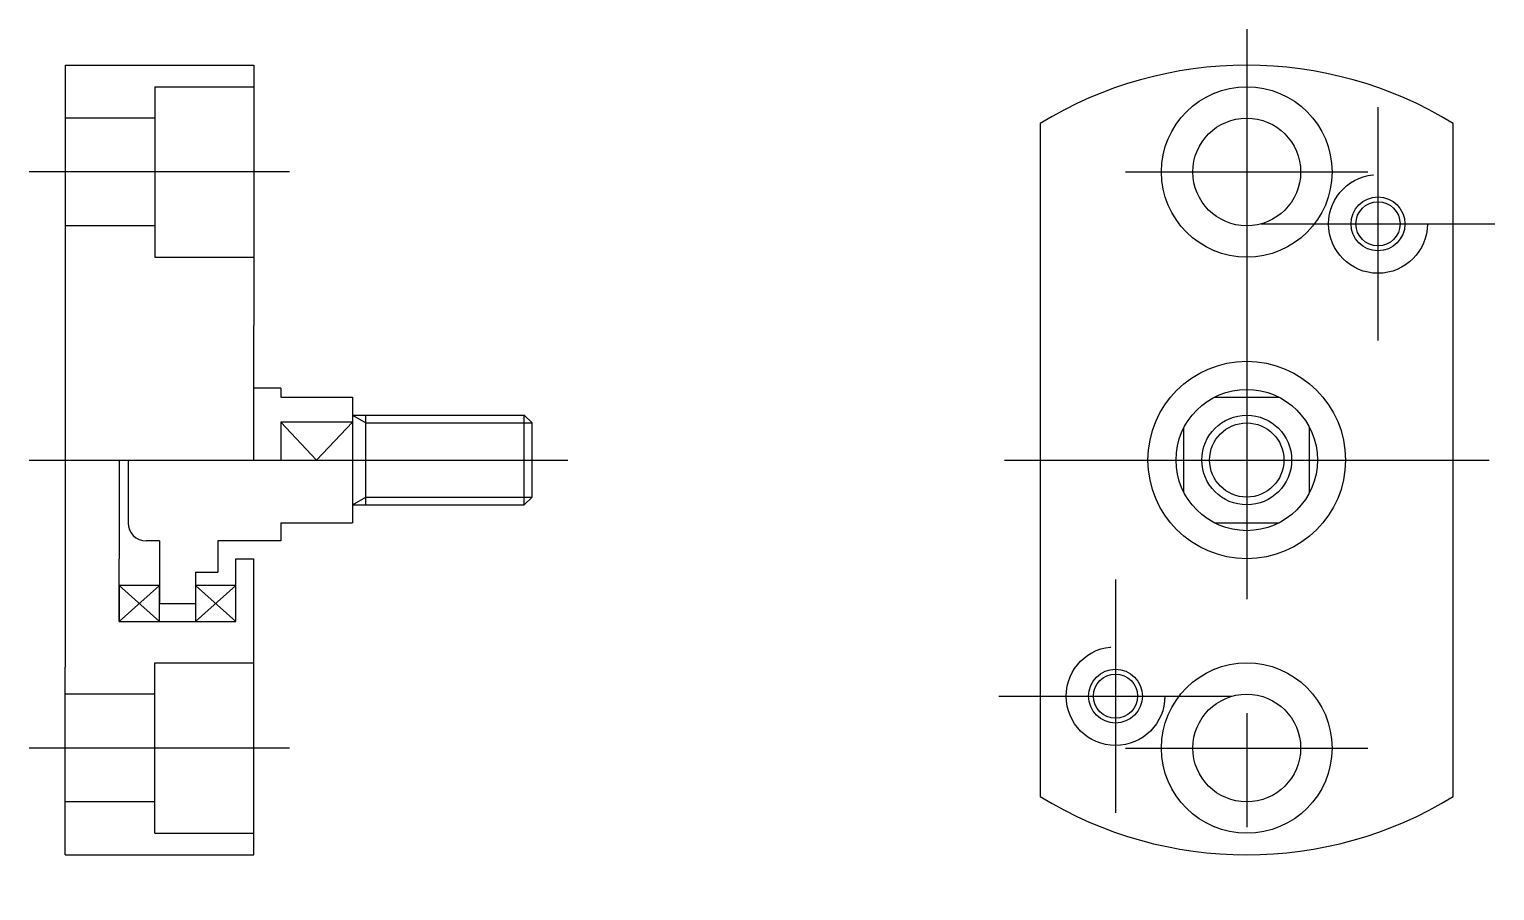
# Model space of a CAD drawing. Extents: x 48 to 180, y 8 to 132.
# Drawn here: x 98.7 to 180.3, y 83.8 to 131.8 of the extents above; entities outside this region: 2.
import ezdxf
from ezdxf.enums import TextEntityAlignment as Align

# ---------------------------------------------------------------- set-up
doc = ezdxf.new("R2010")
doc.units = 0
doc.linetypes.add('CENTER', pattern=[50.8, 31.75, -6.35, 6.35, -6.35])
doc.linetypes.add('DASHED', pattern=[19.05, 12.7, -6.35])
doc.layers.get('0').update_dxf_attribs({"linetype": 'CONTINUOUS'})
doc.layers.add('CENTER', color=1, linetype='CENTER')
doc.styles.get("Standard").update_dxf_attribs({"font": 'txt.shx', "bigfont": 'bigfont.shx'})

msp = doc.modelspace()

# ---------------------------------------------------------------- linework, layer by layer
at = {"color": 7, "linetype": 'CONTINUOUS'}
for p, q in [((100.672, 129.762), (100.672, 113.614)), ((100.672, 129.762), (111.172, 129.762)), ((111.172, 129.762), (111.172, 115.262)), ((154.975, 126.517), (154.975, 89.007)), ((177.975, 89.007), (177.975, 126.517)), ((111.172, 107.762), (111.172, 115.262)), ((100.672, 113.614), (100.672, 96.211)), ((112.672, 111.762), (111.172, 111.762)), ((112.672, 111.762), (112.672, 111.262)), ((112.672, 111.262), (116.672, 111.262)), ((116.672, 111.262), (116.672, 107.762)), ((164.671, 111.262), (168.279, 111.262)), ((116.672, 110.262), (126.239, 110.262)), ((117.422, 105.262), (117.422, 110.262)), ((126.239, 105.262), (126.239, 110.262)), ((126.239, 110.262), (126.672, 109.829)), ((116.672, 109.868), (112.672, 109.868)), ((112.672, 109.868), (114.672, 107.762)), ((112.672, 109.868), (112.672, 107.762)), ((114.672, 107.762), (116.672, 109.868)), ((126.672, 105.695), (126.672, 109.829)), ((162.975, 105.959), (162.975, 109.566)), ((169.975, 105.959), (169.975, 109.566)), ((103.672, 107.762), (103.672, 102.262)), ((104.172, 107.762), (104.172, 104.262)), ((116.672, 107.762), (116.672, 104.262)), ((126.239, 105.262), (126.672, 105.695)), ((116.672, 105.262), (126.239, 105.262)), ((112.672, 104.262), (112.672, 103.262)), ((112.672, 104.262), (116.672, 104.262)), ((164.671, 104.262), (168.279, 104.262)), ((105.922, 103.262), (105.172, 103.262)), ((105.922, 103.262), (105.922, 99.762)), ((112.672, 103.262), (109.172, 103.262)), ((109.172, 103.262), (109.172, 101.512)), ((103.672, 98.762), (103.672, 102.262)), ((110.172, 98.762), (110.172, 102.262)), ((110.172, 102.262), (111.172, 102.262)), ((111.172, 85.762), (111.172, 102.262)), ((107.922, 101.512), (109.172, 101.512)), ((107.922, 101.512), (107.922, 99.762)), ((103.672, 100.762), (103.672, 98.762)), ((105.922, 100.762), (103.672, 100.762)), ((103.672, 98.762), (105.922, 100.762)), ((103.672, 100.762), (105.922, 98.762)), ((105.922, 98.762), (105.922, 100.762)), ((107.922, 100.762), (107.922, 98.762)), ((107.922, 98.762), (110.172, 100.762)), ((110.172, 98.762), (107.922, 100.762)), ((110.172, 100.762), (107.922, 100.762)), ((110.172, 98.762), (110.172, 100.762)), ((105.922, 99.762), (107.922, 99.762)), ((103.672, 98.762), (110.172, 98.762)), ((103.672, 98.762), (105.922, 98.762)), ((107.922, 98.762), (110.172, 98.762)), ((100.672, 85.762), (100.672, 96.211)), ((100.672, 85.762), (111.172, 85.762))]:
    msp.add_line(p, q, dxfattribs=at)
at = {"color": 3, "linetype": 'DASHED'}
for p, q in [((105.672, 128.562), (105.672, 119.062)), ((105.672, 128.562), (111.172, 128.562)), ((105.672, 126.812), (100.672, 126.812)), ((105.672, 120.812), (100.672, 120.812)), ((105.672, 119.062), (111.172, 119.062)), ((105.672, 86.962), (105.672, 96.462)), ((105.672, 96.462), (111.172, 96.462)), ((105.672, 94.712), (100.672, 94.712)), ((105.672, 88.712), (100.672, 88.712)), ((105.672, 86.962), (111.172, 86.962))]:
    msp.add_line(p, q, dxfattribs=at)
at = {"color": 3, "linetype": 'CONTINUOUS'}
for p, q in [((116.672, 110.262), (117.422, 109.829)), ((117.422, 109.829), (126.672, 109.829)), ((116.672, 105.262), (117.422, 105.695)), ((117.422, 105.695), (126.672, 105.695))]:
    msp.add_line(p, q, dxfattribs=at)
at = {"color": 7, "linetype": 'CONTINUOUS'}
for centre, radius in [((166.475, 123.812), 4.75), ((166.475, 123.812), 3), ((173.784, 120.918), 1.23), ((166.475, 107.762), 5.5), ((166.475, 107.762), 3.938), ((166.475, 107.762), 2.5), ((166.475, 91.712), 4.75), ((159.166, 94.606), 1.23), ((166.475, 91.712), 3)]:
    msp.add_circle(centre, radius, dxfattribs=at)
at = {"color": 3, "linetype": 'DASHED'}
for centre in [(173.784, 120.918), (159.166, 94.606)]:
    msp.add_circle(centre, 2.75, dxfattribs=at)
at = {"color": 3, "linetype": 'CONTINUOUS'}
for centre, radius in [((173.784, 120.918), 1.5), ((166.475, 107.762), 2.067), ((159.166, 94.606), 1.5)]:
    msp.add_circle(centre, radius, dxfattribs=at)
at = {"color": 7, "linetype": 'CONTINUOUS'}
for centre, radius, start, end in [((166.475, 107.762), 22, 58.48463, 121.51537), ((105.172, 104.262), 1, 180, 270), ((166.475, 107.762), 22, 238.48463, 301.51537)]:
    msp.add_arc(centre, radius, start, end, dxfattribs=at)
at = {"layer": 'CENTER', "color": 1, "linetype": 'CENTER'}
for p, q in [((166.475, 131.762), (166.475, 83.762)), ((173.784, 127.418), (173.784, 114.418)), ((113.172, 123.812), (98.672, 123.812)), ((159.725, 123.812), (173.225, 123.812)), ((167.284, 120.918), (180.284, 120.918)), ((98.672, 107.762), (128.672, 107.762)), ((152.975, 107.762), (179.975, 107.762)), ((159.166, 101.106), (159.166, 88.106)), ((152.666, 94.606), (165.666, 94.606)), ((113.172, 91.712), (98.672, 91.712)), ((159.725, 91.712), (173.225, 91.712))]:
    msp.add_line(p, q, dxfattribs=at)

# ---------------------------------------------------------------- texts
at = {"color": 7, "linetype": 'CONTINUOUS'}
for s, p in [('FJMCC5-0.8', (47.343, 14.941)), ('FJMCC05', (47.343, 9.941))]:
    msp.add_text(s, height=3, dxfattribs=at).set_placement(p, align=Align.MIDDLE_LEFT)

doc.saveas('drawing.dxf')
